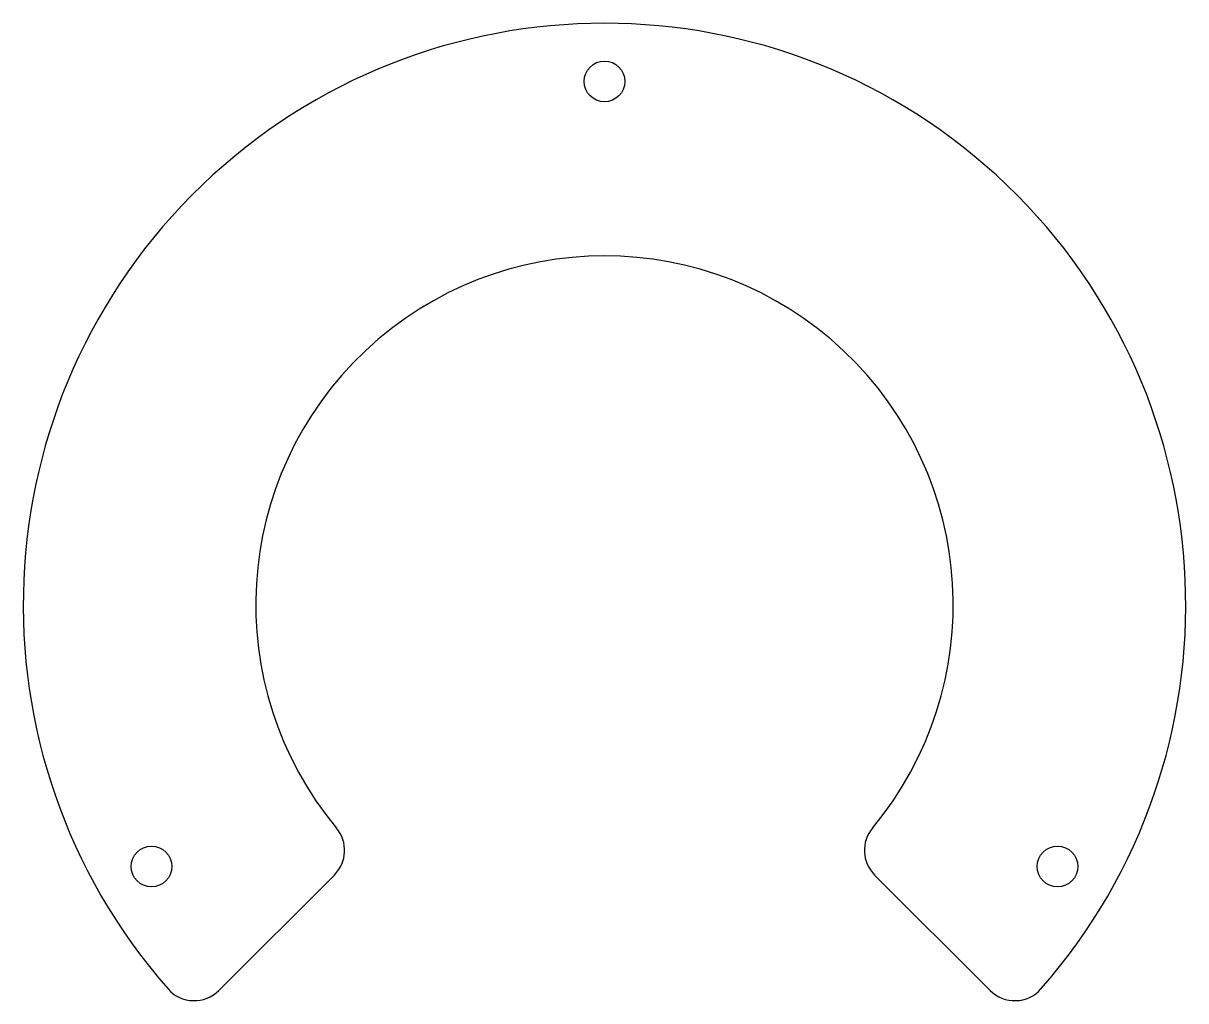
# Model space of a CAD drawing. Header units: millimetres. Extents: x -50 to 50, y -34 to 50.
import ezdxf

# ---------------------------------------------------------------- set-up
doc = ezdxf.new("R2010")
doc.units = ezdxf.units.MM

msp = doc.modelspace()

# ---------------------------------------------------------------- linework, layer by layer
at = {"color": 7, "linetype": 'Continuous', "lineweight": 25}
for p, q in [((-23.24, -23.24), (-33.17, -33.17)), ((33.17, -33.17), (23.24, -23.24))]:
    msp.add_line(p, q, dxfattribs=at)
for centre in [(0, 45), (-38.97, -22.5), (38.97, -22.5)]:
    msp.add_circle(centre, 1.75, dxfattribs=at)
for centre, radius, start, end in [((0, 0), 50, 318.6597, 221.3403), ((0, 0), 30, 320.2159, 219.7841), ((-25.36, -21.12), 3, 315, 39.7841), ((25.36, -21.12), 3, 140.2159, 225), ((-35.29, -31.04), 3, 221.3403, 315), ((35.29, -31.04), 3, 225, 318.6597)]:
    msp.add_arc(centre, radius, start, end, dxfattribs=at)

doc.saveas('drawing.dxf')
